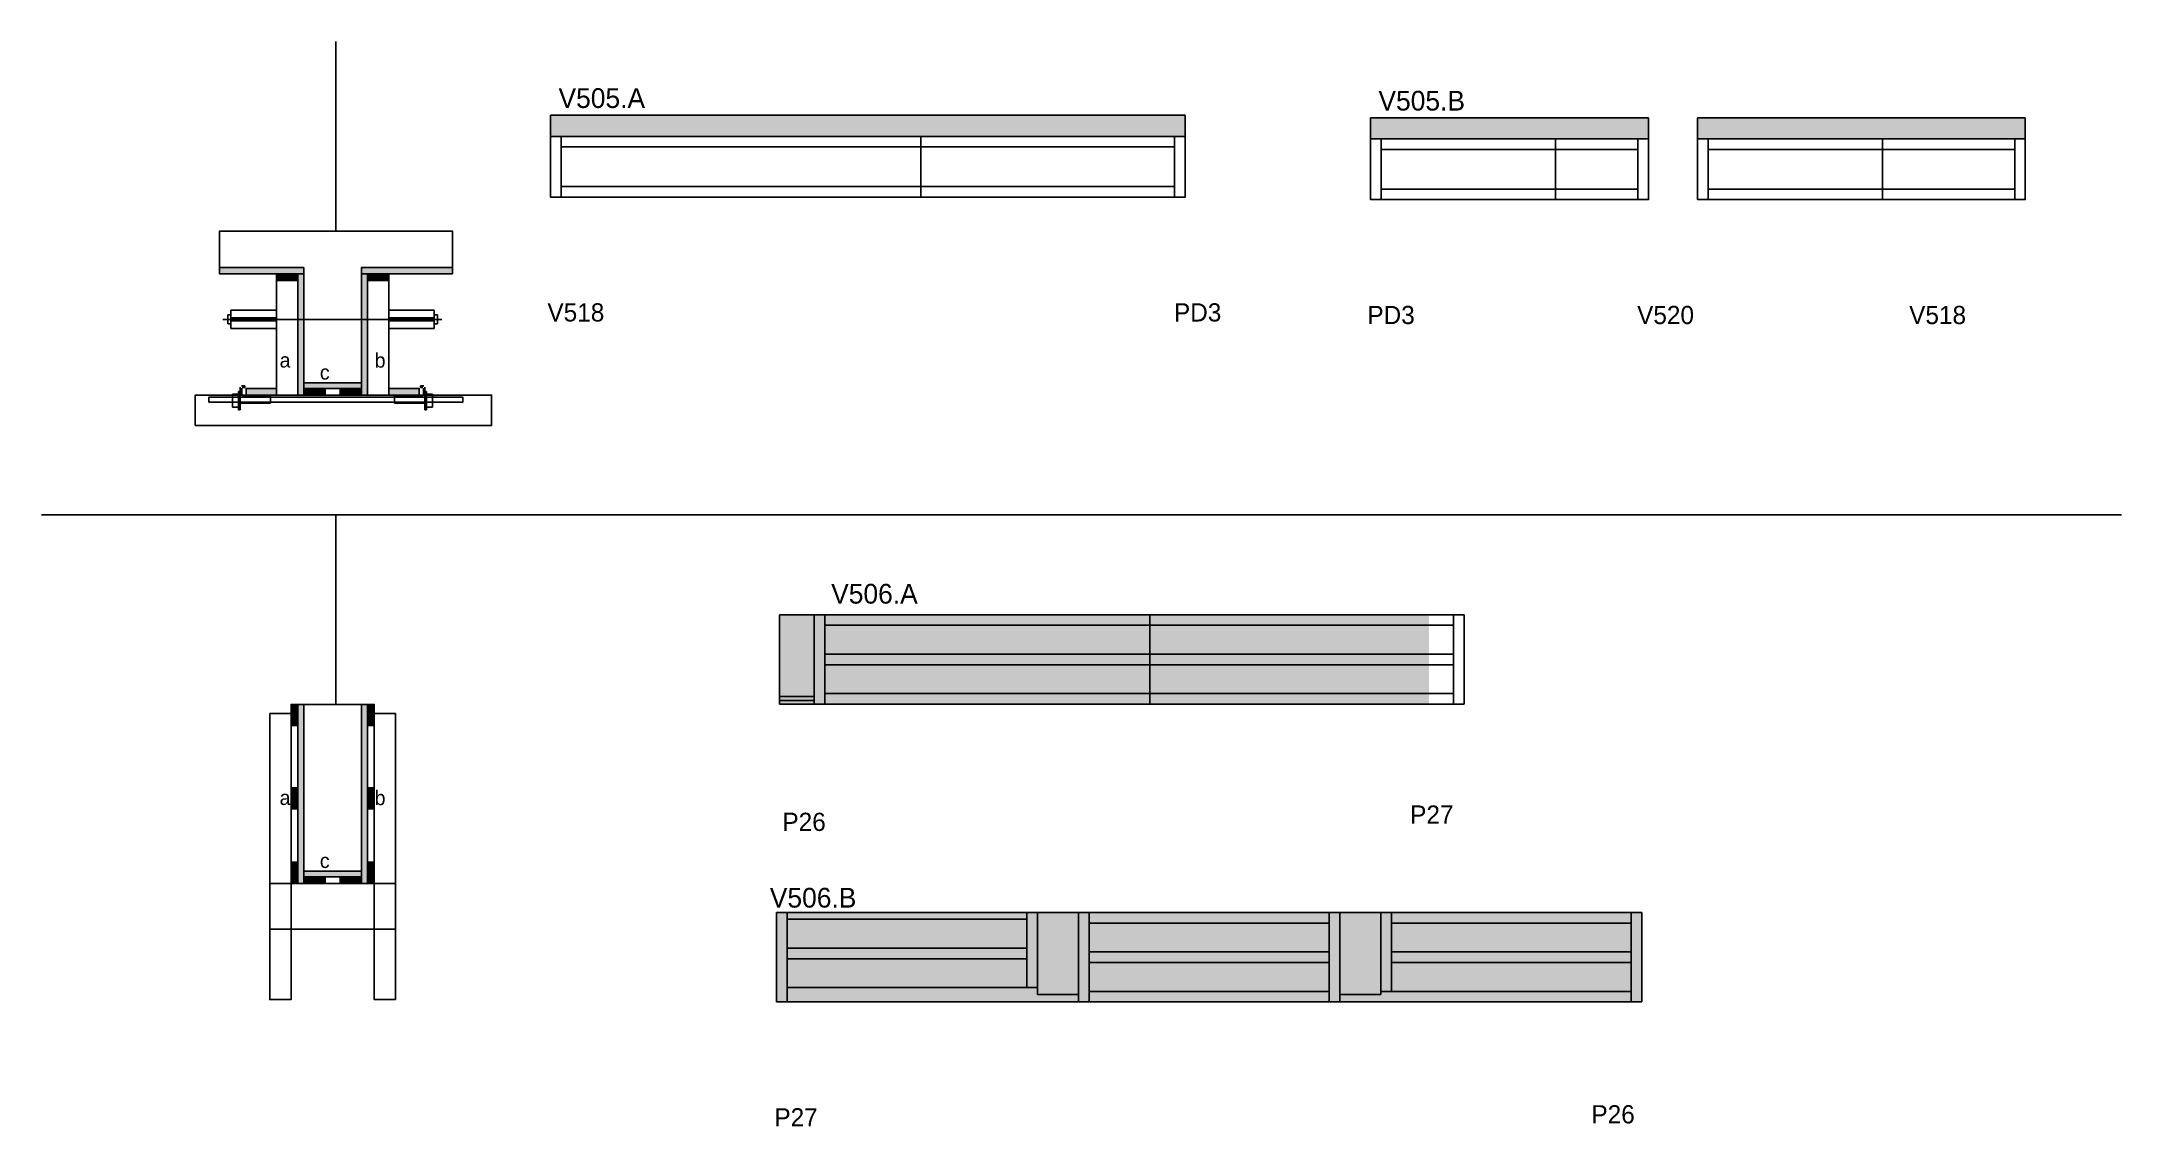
# Model space of a CAD drawing. Header units: metres. Extents: x 8148 to 9518, y 8654 to 9369.
import ezdxf

# ---------------------------------------------------------------- set-up
doc = ezdxf.new("R2010")
doc.units = ezdxf.units.M
for name, color, linetype in [('5', 7, 'Continuous'), ('barrote', 7, 'Continuous'), ('CONCRETO', 7, 'Continuous'), ('COTA', 7, 'Continuous'), ('detalhes', 7, 'Continuous'), ('Hachura', 7, 'Continuous'), ('Madeira', 7, 'Continuous'), ('Painéis', 7, 'Continuous'), ('presilha', 7, 'Continuous'), ('REAPROVEITAMENTO', 7, 'Continuous'), ('SARR_2.2x7', 7, 'Continuous'), ('SARR_3.5x7', 7, 'Continuous'), ('SARR_EDITAR', 7, 'Continuous'), ('SCO-___-LAJ', 7, 'Continuous'), ('TENSOR', 7, 'Continuous'), ('Texto Seção', 7, 'Continuous')]:
    doc.layers.add(name, color=color, linetype=linetype)

msp = doc.modelspace()

# ---------------------------------------------------------------- hatches: boundary and pattern name
at = {"layer": 'COTA'}
h = msp.add_hatch(color=7, dxfattribs=at)
h.dxf.hatch_style = 1
h.paths.add_polyline_path([(8901, 9320.7), (8483, 9320.7), (8483, 9320.7), (8483, 9306.7), (8483, 9306.7), (8901, 9306.7), (8901, 9306.7), (8901, 9320.7)])
h = msp.add_hatch(color=7, dxfattribs=at)
h.dxf.hatch_style = 1
h.paths.add_polyline_path([(9206.1, 9305), (9206.1, 9319), (9206.1, 9319), (9023.1, 9319), (9023.1, 9319), (9023.1, 9305), (9023.1, 9305), (9206.1, 9305)])
h = msp.add_hatch(color=7, dxfattribs=at)
h.dxf.hatch_style = 1
h.paths.add_polyline_path([(9454.4, 9319), (9238.5, 9319), (9238.5, 9319), (9238.5, 9305), (9238.5, 9305), (9454.4, 9305), (9454.4, 9305), (9454.4, 9319)])
h = msp.add_hatch(color=7, dxfattribs=at)
h.dxf.hatch_style = 1
h.paths.add_polyline_path([(8656.7, 8991.5), (8633.7, 8991.5), (8633.7, 8991.5), (8633.7, 8937.5), (8633.7, 8937.5), (8656.7, 8937.5), (8656.7, 8937.5), (8656.7, 8991.5), (8656.7, 8991.5)])
h = msp.add_hatch(color=7, dxfattribs=at)
h.dxf.hatch_style = 1
h.paths.add_polyline_path([(8830.8, 8795.3), (8803.8, 8795.3), (8803.8, 8741.3), (8830.8, 8741.3), (8830.8, 8795.3)])
h = msp.add_hatch(color=7, dxfattribs=at)
h.dxf.hatch_style = 1
h.paths.add_polyline_path([(9029.8, 8793.1), (9029.8, 8795.3), (9002.8, 8795.3), (9002.8, 8741.3), (9029.8, 8741.3), (9029.8, 8793.1)])
at = {"layer": 'Hachura'}
h = msp.add_hatch(color=7, dxfattribs=at)
h.dxf.hatch_style = 1
h.paths.add_polyline_path([(8320.4, 9216.2), (8320.4, 9220.2), (8320.4, 9220.2), (8264.8, 9220.2), (8264.8, 9220.2), (8264.8, 9216.2), (8264.8, 9216.2), (8320.4, 9216.2)])
h = msp.add_hatch(color=7, dxfattribs=at)
h.dxf.hatch_style = 1
h.paths.add_polyline_path([(8316.4, 9220.2), (8320.4, 9220.2), (8320.4, 9220.2), (8320.4, 9136.2), (8320.4, 9136.2), (8316.4, 9136.2), (8316.4, 9136.2), (8316.4, 9220.2)])
h = msp.add_hatch(color=7, dxfattribs=at)
h.dxf.hatch_style = 1
h.paths.add_polyline_path([(8362.4, 9220.2), (8358.4, 9220.2), (8358.4, 9220.2), (8358.4, 9136.2), (8358.4, 9136.2), (8362.4, 9136.2), (8362.4, 9136.2), (8362.4, 9220.2)])
h = msp.add_hatch(color=7, dxfattribs=at)
h.dxf.hatch_style = 1
h.paths.add_polyline_path([(8418.4, 9216.2), (8418.4, 9220.2), (8418.4, 9220.2), (8358.4, 9220.2), (8358.4, 9220.2), (8358.4, 9216.2), (8358.4, 9216.2), (8418.4, 9216.2)])
h = msp.add_hatch(color=7, dxfattribs=at)
h.dxf.hatch_style = 1
h.paths.add_polyline_path([(8316.4, 9211.8), (8316.4, 9216.2), (8316.4, 9216.2), (8302.4, 9216.2), (8302.4, 9216.2), (8302.4, 9211.8), (8302.4, 9211.8), (8316.4, 9211.8)])
h = msp.add_hatch(color=7, dxfattribs=at)
h.dxf.hatch_style = 1
h.paths.add_polyline_path([(8362.4, 9211.8), (8362.4, 9216.2), (8362.4, 9216.2), (8376.4, 9216.2), (8376.4, 9216.2), (8376.4, 9211.8), (8376.4, 9211.8), (8362.4, 9211.8)])
h = msp.add_hatch(color=7, dxfattribs=at)
h.dxf.hatch_style = 1
h.paths.add_polyline_path([(8282.4, 9136.2), (8282.4, 9140.6), (8282.4, 9140.6), (8302.4, 9140.6), (8302.4, 9140.6), (8302.4, 9136.2), (8302.4, 9136.2), (8282.4, 9136.2)])
h = msp.add_hatch(color=7, dxfattribs=at)
h.dxf.hatch_style = 1
h.paths.add_polyline_path([(8358.4, 9140.6), (8358.4, 9144.2), (8358.4, 9144.2), (8320.4, 9144.2), (8320.4, 9144.2), (8320.4, 9140.6), (8320.4, 9140.6), (8358.4, 9140.6)])
h = msp.add_hatch(color=7, dxfattribs=at)
h.dxf.hatch_style = 1
h.paths.add_polyline_path([(8320.4, 9136.2), (8320.4, 9140.6), (8320.4, 9140.6), (8334.4, 9140.6), (8334.4, 9140.6), (8334.4, 9136.2), (8334.4, 9136.2), (8320.4, 9136.2)])
h = msp.add_hatch(color=7, dxfattribs=at)
h.dxf.hatch_style = 1
h.paths.add_polyline_path([(8358.4, 9136.2), (8358.4, 9140.6), (8358.4, 9140.6), (8344.4, 9140.6), (8344.4, 9140.6), (8344.4, 9136.2), (8344.4, 9136.2), (8358.4, 9136.2)])
h = msp.add_hatch(color=7, dxfattribs=at)
h.dxf.hatch_style = 1
h.paths.add_polyline_path([(8396.4, 9136.2), (8396.4, 9140.6), (8396.4, 9140.6), (8376.4, 9140.6), (8376.4, 9140.6), (8376.4, 9136.2), (8376.4, 9136.2), (8396.4, 9136.2)])
h = msp.add_hatch(color=7, dxfattribs=at)
h.dxf.hatch_style = 1
h.paths.add_polyline_path([(8312, 8918.4), (8316.4, 8918.4), (8316.4, 8918.4), (8316.4, 8932.4), (8316.4, 8932.4), (8312, 8932.4), (8312, 8932.4), (8312, 8918.4)])
h = msp.add_hatch(color=7, dxfattribs=at)
h.dxf.hatch_style = 1
h.paths.add_polyline_path([(8320.4, 8932.4), (8316.4, 8932.4), (8316.4, 8932.4), (8316.4, 8814.4), (8316.4, 8814.4), (8320.4, 8814.4), (8320.4, 8814.4), (8320.4, 8932.4)])
h = msp.add_hatch(color=7, dxfattribs=at)
h.dxf.hatch_style = 1
h.paths.add_polyline_path([(8362.4, 8932.4), (8358.4, 8932.4), (8358.4, 8932.4), (8358.4, 8814.4), (8358.4, 8814.4), (8362.4, 8814.4), (8362.4, 8814.4), (8362.4, 8932.4)])
h = msp.add_hatch(color=7, dxfattribs=at)
h.dxf.hatch_style = 1
h.paths.add_polyline_path([(8366.8, 8918.4), (8362.4, 8918.4), (8362.4, 8918.4), (8362.4, 8932.4), (8362.4, 8932.4), (8366.8, 8932.4), (8366.8, 8932.4), (8366.8, 8918.4)])
h = msp.add_hatch(color=7, dxfattribs=at)
h.dxf.hatch_style = 1
h.paths.add_polyline_path([(8312, 8863.5), (8316.4, 8863.5), (8316.4, 8863.5), (8316.4, 8877.5), (8316.4, 8877.5), (8312, 8877.5), (8312, 8877.5), (8312, 8863.5)])
h = msp.add_hatch(color=7, dxfattribs=at)
h.dxf.hatch_style = 1
h.paths.add_polyline_path([(8366.8, 8863.5), (8362.4, 8863.5), (8362.4, 8863.5), (8362.4, 8877.5), (8362.4, 8877.5), (8366.8, 8877.5), (8366.8, 8877.5), (8366.8, 8863.5)])
h = msp.add_hatch(color=7, dxfattribs=at)
h.dxf.hatch_style = 1
h.paths.add_polyline_path([(8312, 8814.4), (8316.4, 8814.4), (8316.4, 8814.4), (8316.4, 8828.4), (8316.4, 8828.4), (8312, 8828.4), (8312, 8828.4), (8312, 8814.4)])
h = msp.add_hatch(color=7, dxfattribs=at)
h.dxf.hatch_style = 1
h.paths.add_polyline_path([(8366.8, 8814.4), (8362.4, 8814.4), (8362.4, 8814.4), (8362.4, 8828.4), (8362.4, 8828.4), (8366.8, 8828.4), (8366.8, 8828.4), (8366.8, 8814.4)])
h = msp.add_hatch(color=7, dxfattribs=at)
h.dxf.hatch_style = 1
h.paths.add_polyline_path([(8358.4, 8818.8), (8358.4, 8822.4), (8358.4, 8822.4), (8320.4, 8822.4), (8320.4, 8822.4), (8320.4, 8818.8), (8320.4, 8818.8), (8358.4, 8818.8)])
h = msp.add_hatch(color=7, dxfattribs=at)
h.dxf.hatch_style = 1
h.paths.add_polyline_path([(8320.4, 8814.4), (8320.4, 8818.8), (8320.4, 8818.8), (8334.4, 8818.8), (8334.4, 8818.8), (8334.4, 8814.4), (8334.4, 8814.4), (8320.4, 8814.4)])
h = msp.add_hatch(color=7, dxfattribs=at)
h.dxf.hatch_style = 1
h.paths.add_polyline_path([(8358.4, 8814.4), (8358.4, 8818.8), (8358.4, 8818.8), (8344.4, 8818.8), (8344.4, 8818.8), (8344.4, 8814.4), (8344.4, 8814.4), (8358.4, 8814.4)])
at = {"layer": 'REAPROVEITAMENTO'}
h = msp.add_hatch(color=7, dxfattribs=at)
h.dxf.hatch_style = 1
h.paths.add_polyline_path([(8656.7, 8937.5), (8633.7, 8937.5), (8633.7, 8937.5), (8633.7, 8932.5), (8633.7, 8932.5), (8877.7, 8932.5), (8877.7, 8932.5), (8877.7, 8991.5), (8877.7, 8991.5), (8656.7, 8991.5), (8656.7, 8991.5), (8656.7, 8937.5)])
h = msp.add_hatch(color=7, dxfattribs=at)
h.dxf.hatch_style = 1
h.paths.add_polyline_path([(9061.7, 8932.5), (9061.7, 8991.5), (9061.7, 8991.5), (8877.7, 8991.5), (8877.7, 8991.5), (8877.7, 8932.5), (8877.7, 8932.5), (9061.7, 8932.5)])
h = msp.add_hatch(color=7, dxfattribs=at)
h.dxf.hatch_style = 1
h.paths.add_polyline_path([(8803.8, 8741.3), (8803.8, 8795.3), (8803.8, 8795.3), (8631.8, 8795.3), (8631.8, 8795.3), (8631.8, 8736.3), (8631.8, 8736.3), (8830.8, 8736.3), (8830.8, 8736.3), (8830.8, 8741.3), (8830.8, 8741.3), (8803.8, 8741.3)])
h = msp.add_hatch(color=7, dxfattribs=at)
h.dxf.hatch_style = 1
h.paths.add_polyline_path([(9002.8, 8736.3), (9002.8, 8795.3), (9002.8, 8795.3), (8830.8, 8795.3), (8830.8, 8795.3), (8830.8, 8736.3), (8830.8, 8736.3), (9002.8, 8736.3)])
h = msp.add_hatch(color=7, dxfattribs=at)
h.dxf.hatch_style = 1
h.paths.add_polyline_path([(9029.8, 8741.3), (9002.8, 8741.3), (9002.8, 8741.3), (9002.8, 8736.3), (9002.8, 8736.3), (9201.8, 8736.3), (9201.8, 8736.3), (9201.8, 8795.3), (9201.8, 8795.3), (9029.8, 8795.3), (9029.8, 8795.3), (9029.8, 8741.3), (9029.8, 8741.3)])

# ---------------------------------------------------------------- linework, layer by layer
at = {"color": 7, "lineweight": 25}
for p, q in [((8270.4, 9189.1), (8270.4, 9183.1)), ((8270.4, 9189.1), (8272.4, 9189.1)), ((8272.4, 9183.1), (8270.4, 9183.1)), ((8272.4, 9192.1), (8272.4, 9180.1)), ((8272.4, 9192.1), (8302.4, 9192.1)), ((8302.4, 9187.1), (8272.4, 9187.1)), ((8302.4, 9185.1), (8272.4, 9185.1)), ((8272.4, 9180.1), (8302.4, 9180.1)), ((8406.4, 9192.1), (8376.4, 9192.1)), ((8376.4, 9187.1), (8406.4, 9187.1)), ((8376.4, 9185.1), (8406.4, 9185.1)), ((8406.4, 9180.1), (8376.4, 9180.1)), ((8406.4, 9192.1), (8406.4, 9180.1)), ((8406.4, 9189.1), (8408.4, 9189.1)), ((8406.4, 9183.1), (8408.4, 9183.1)), ((8408.4, 9189.1), (8408.4, 9183.1))]:
    msp.add_line(p, q, dxfattribs=at)
at = {"layer": 'barrote', "color": 7, "lineweight": 25}
msp.add_lwpolyline([(8248.9, 9116.2), (8444.1, 9116.2), (8444.1, 9136.2), (8248.9, 9136.2)], close=True, dxfattribs=at)
at = {"layer": 'CONCRETO', "color": 7, "lineweight": 25}
for points in [[(8264.8, 9220.2), (8264.8, 9244.2), (8418.4, 9244.2), (8418.4, 9220.2), (8358.4, 9220.2), (8358.4, 9144.2), (8320.4, 9144.2), (8320.4, 9220.2)], [(8320.4, 8932.4), (8320.4, 8932.4), (8358.4, 8932.4), (8358.4, 8904.4), (8358.4, 8904.4), (8358.4, 8822.4), (8320.4, 8822.4), (8320.4, 8932.4)]]:
    msp.add_lwpolyline(points, close=True, dxfattribs=at)
at = {"layer": 'COTA', "color": 7, "lineweight": 25}
for p, q in [((8901, 9320.7), (8483, 9320.7)), ((8483, 9320.7), (8483, 9306.7)), ((8901, 9306.7), (8901, 9320.7)), ((9206.1, 9319), (9023.1, 9319)), ((9023.1, 9319), (9023.1, 9305)), ((9206.1, 9305), (9206.1, 9319)), ((9454.4, 9319), (9238.5, 9319)), ((9238.5, 9319), (9238.5, 9305)), ((9454.4, 9305), (9454.4, 9319)), ((8147.7, 9057.4), (9517.7, 9057.4)), ((8633.7, 8937.5), (8633.7, 8991.5)), ((8633.7, 8991.5), (8656.7, 8991.5)), ((8803.8, 8795.3), (8830.8, 8795.3)), ((9029.8, 8795.3), (9002.8, 8795.3))]:
    msp.add_line(p, q, dxfattribs=at)
at = {"layer": 'Defpoints', "color": 7, "lineweight": 25}
for p, q in [((8341.6, 9244.2), (8341.6, 9369.2)), ((8341.6, 8932.4), (8341.6, 9057.4))]:
    msp.add_line(p, q, dxfattribs=at)
at = {"layer": 'Madeira', "color": 7, "lineweight": 25}
for points in [[(8316.4, 9211.8), (8316.4, 9216.2), (8302.4, 9216.2), (8302.4, 9211.8)], [(8316.4, 9216.2), (8302.4, 9216.2), (8302.4, 9136.2), (8316.4, 9136.2)], [(8362.4, 9211.8), (8362.4, 9216.2), (8376.4, 9216.2), (8376.4, 9211.8)], [(8362.4, 9216.2), (8376.4, 9216.2), (8376.4, 9136.2), (8362.4, 9136.2)], [(8282.4, 9136.2), (8282.4, 9140.6), (8302.4, 9140.6), (8302.4, 9136.2)], [(8320.4, 9136.2), (8320.4, 9140.6), (8334.4, 9140.6), (8334.4, 9136.2)], [(8358.4, 9136.2), (8358.4, 9140.6), (8344.4, 9140.6), (8344.4, 9136.2)], [(8396.4, 9136.2), (8396.4, 9140.6), (8376.4, 9140.6), (8376.4, 9136.2)], [(8312, 8918.4), (8316.4, 8918.4), (8316.4, 8932.4), (8312, 8932.4)], [(8366.8, 8918.4), (8362.4, 8918.4), (8362.4, 8932.4), (8366.8, 8932.4)], [(8312, 8863.5), (8316.4, 8863.5), (8316.4, 8877.5), (8312, 8877.5)], [(8366.8, 8863.5), (8362.4, 8863.5), (8362.4, 8877.5), (8366.8, 8877.5)], [(8312, 8814.4), (8316.4, 8814.4), (8316.4, 8828.4), (8312, 8828.4)], [(8366.8, 8814.4), (8362.4, 8814.4), (8362.4, 8828.4), (8366.8, 8828.4)], [(8320.4, 8814.4), (8320.4, 8818.8), (8334.4, 8818.8), (8334.4, 8814.4)], [(8358.4, 8814.4), (8358.4, 8818.8), (8344.4, 8818.8), (8344.4, 8814.4)]]:
    msp.add_lwpolyline(points, close=True, dxfattribs=at)
at = {"layer": 'Painéis', "color": 7, "lineweight": 25}
for p, q in [((8726.9, 9306.7), (8726.9, 9266.7)), ((9145, 9305), (9145, 9265)), ((9360.4, 9305), (9360.4, 9265)), ((8656.7, 8991.5), (9084.7, 8991.5)), ((8656.7, 8991.5), (8656.7, 8937.5)), ((8877.7, 8932.5), (8877.7, 8991.5)), ((9084.7, 8932.5), (9084.7, 8991.5)), ((8633.7, 8932.5), (8633.7, 8937.5)), ((8656.7, 8937.5), (8633.7, 8937.5)), ((8633.7, 8932.5), (9084.7, 8932.5)), ((8631.8, 8795.3), (8803.8, 8795.3)), ((8631.8, 8736.3), (8631.8, 8795.3)), ((8803.8, 8741.3), (8803.8, 8795.3)), ((8830.8, 8736.3), (8830.8, 8795.3)), ((8830.8, 8795.3), (9002.8, 8795.3)), ((9002.8, 8736.3), (9002.8, 8795.3)), ((9201.8, 8795.3), (9029.8, 8795.3)), ((9029.8, 8741.3), (9029.8, 8795.3)), ((9201.8, 8736.3), (9201.8, 8795.3)), ((8830.8, 8741.3), (8803.8, 8741.3)), ((9002.8, 8741.3), (9029.8, 8741.3)), ((8631.8, 8736.3), (9201.8, 8736.3))]:
    msp.add_line(p, q, dxfattribs=at)
for points in [[(8483, 9306.7), (8901, 9306.7), (8901, 9266.7), (8483, 9266.7)], [(9023.1, 9305), (9206.1, 9305), (9206.1, 9265), (9023.1, 9265)], [(9238.5, 9305), (9454.4, 9305), (9454.4, 9265), (9238.5, 9265)], [(8320.4, 9216.2), (8320.4, 9220.2), (8264.8, 9220.2), (8264.8, 9216.2)], [(8418.4, 9216.2), (8418.4, 9220.2), (8358.4, 9220.2), (8358.4, 9216.2)], [(8316.4, 9216.2), (8320.4, 9216.2), (8320.4, 9136.2), (8316.4, 9136.2)], [(8362.4, 9216.2), (8358.4, 9216.2), (8358.4, 9136.2), (8362.4, 9136.2)], [(8358.4, 9140.6), (8358.4, 9144.2), (8320.4, 9144.2), (8320.4, 9140.6)], [(8316.4, 8932.4), (8320.4, 8932.4), (8320.4, 8814.4), (8316.4, 8814.4)], [(8362.4, 8932.4), (8358.4, 8932.4), (8358.4, 8814.4), (8362.4, 8814.4)], [(8358.4, 8818.8), (8358.4, 8822.4), (8320.4, 8822.4), (8320.4, 8818.8)]]:
    msp.add_lwpolyline(points, close=True, dxfattribs=at)
at = {"layer": 'presilha', "color": 7, "lineweight": 25}
for p, q in [((8277.5, 9138.5), (8278.5, 9138.5)), ((8277.5, 9126.5), (8277.5, 9138.5)), ((8278.5, 9135.3), (8278.5, 9141.4)), ((8278.5, 9138.5), (8278.5, 9126.5)), ((8281.5, 9142.2), (8279.3, 9142.2)), ((8279.5, 9135.9), (8279.5, 9140.8)), ((8281.5, 9141.2), (8279.9, 9141.2)), ((8281.5, 9142.2), (8281.5, 9141.2)), ((8397.2, 9142.2), (8397.2, 9141.2)), ((8397.2, 9142.2), (8399.5, 9142.2)), ((8397.2, 9141.2), (8398.9, 9141.2)), ((8399.2, 9135.9), (8399.2, 9140.8)), ((8400.2, 9135.3), (8400.2, 9141.4)), ((8401.2, 9138.5), (8400.2, 9138.5)), ((8400.2, 9138.5), (8400.2, 9126.5)), ((8401.2, 9126.5), (8401.2, 9138.5)), ((8273.5, 9136.9), (8277.5, 9136.9)), ((8273.5, 9136.9), (8273.5, 9128.2)), ((8277.5, 9128.2), (8273.5, 9128.2)), ((8277.5, 9136.9), (8277.5, 9128.2)), ((8278.5, 9126.5), (8277.5, 9126.5)), ((8298.5, 9130.9), (8278.5, 9130.9)), ((8298.5, 9135.5), (8279.9, 9135.5)), ((8298.5, 9135.5), (8298.5, 9130.9)), ((8380.2, 9135.5), (8380.2, 9130.9)), ((8380.2, 9135.5), (8398.9, 9135.5)), ((8380.2, 9130.9), (8400.2, 9130.9)), ((8400.2, 9126.5), (8401.2, 9126.5)), ((8405.2, 9136.9), (8401.2, 9136.9)), ((8401.2, 9136.9), (8401.2, 9128.2)), ((8401.2, 9128.2), (8405.2, 9128.2)), ((8405.2, 9136.9), (8405.2, 9128.2))]:
    msp.add_line(p, q, dxfattribs=at)
at = {"layer": 'SARR_2.2x7', "color": 7, "lineweight": 25}
for p, q in [((8490, 9266.7), (8490, 9306.7)), ((8894, 9266.7), (8894, 9306.7)), ((9030.1, 9265), (9030.1, 9305)), ((9199.1, 9265), (9199.1, 9305)), ((9245.5, 9265), (9245.5, 9305)), ((9447.4, 9265), (9447.4, 9305)), ((8726.9, 9299.7), (8490, 9299.7)), ((8894, 9299.7), (8726.9, 9299.7)), ((9145, 9298), (9030.1, 9298)), ((9199.1, 9298), (9145, 9298)), ((9360.4, 9298), (9245.5, 9298)), ((9447.4, 9298), (9360.4, 9298)), ((8726.9, 9273.7), (8490, 9273.7)), ((8894, 9273.7), (8726.9, 9273.7)), ((9145, 9272), (9030.1, 9272)), ((9199.1, 9272), (9145, 9272)), ((9360.4, 9272), (9245.5, 9272)), ((9447.4, 9272), (9360.4, 9272)), ((8663.7, 8932.5), (8663.7, 8991.5)), ((9077.7, 8932.5), (9077.7, 8991.5)), ((8877.7, 8984.5), (8663.7, 8984.5)), ((9077.7, 8984.5), (8877.7, 8984.5)), ((8663.7, 8965.5), (8877.7, 8965.5)), ((8877.7, 8965.5), (9077.7, 8965.5)), ((8663.7, 8958.5), (8877.7, 8958.5)), ((8877.7, 8958.5), (9077.7, 8958.5)), ((8877.7, 8939.5), (8663.7, 8939.5)), ((9077.7, 8939.5), (8877.7, 8939.5)), ((8638.8, 8736.3), (8638.8, 8795.3)), ((8796.8, 8790.8), (8638.8, 8790.8)), ((8796.8, 8745.8), (8796.8, 8795.3)), ((8837.8, 8736.3), (8837.8, 8795.3)), ((8995.8, 8788.3), (8837.8, 8788.3)), ((8995.8, 8736.3), (8995.8, 8795.3)), ((9036.8, 8743.3), (9036.8, 8795.3)), ((9194.8, 8788.3), (9036.8, 8788.3)), ((9194.8, 8736.3), (9194.8, 8795.3)), ((8638.8, 8771.8), (8796.8, 8771.8)), ((8837.8, 8769.3), (8995.8, 8769.3)), ((9036.8, 8769.3), (9194.8, 8769.3)), ((8638.8, 8764.8), (8796.8, 8764.8)), ((8837.8, 8762.3), (8995.8, 8762.3)), ((9036.8, 8762.3), (9194.8, 8762.3)), ((8803.8, 8745.8), (8638.8, 8745.8)), ((8995.8, 8743.3), (8837.8, 8743.3)), ((9194.8, 8743.3), (9029.8, 8743.3))]:
    msp.add_line(p, q, dxfattribs=at)
at = {"layer": 'SARR_3.5x7', "color": 7, "lineweight": 25}
for points in [[(8298, 8926.4), (8312, 8926.4), (8312, 8737.9), (8298, 8737.9)], [(8380.8, 8926.4), (8366.8, 8926.4), (8366.8, 8737.9), (8380.8, 8737.9)], [(8298, 8814.4), (8380.8, 8814.4), (8380.8, 8784.3), (8298, 8784.3)]]:
    msp.add_lwpolyline(points, close=True, dxfattribs=at)
at = {"layer": 'SARR_EDITAR', "color": 7, "lineweight": 25}
for p, q in [((8656.7, 8935), (8633.7, 8935)), ((8656.7, 8937.5), (8656.7, 8932.5))]:
    msp.add_line(p, q, dxfattribs=at)
at = {"layer": 'SCO-___-LAJ', "color": 7, "lineweight": 25}
msp.add_lwpolyline([(8257.9, 9134.8), (8425.2, 9134.8), (8425.2, 9131.6), (8257.9, 9131.6)], close=True, dxfattribs=at)
at = {"layer": 'TENSOR', "color": 7, "lineweight": 25}
msp.add_line((8411.4, 9186.1), (8267.1, 9186.1), dxfattribs=at)

# ---------------------------------------------------------------- texts
at = {"layer": '5', "color": 7, "lineweight": 25}
for s, p in [('V518', (8480.9, 9184.7)), ('PD3', (8893.6, 9184.7)), ('PD3', (9021, 9183)), ('V520', (9198.7, 9183)), ('V518', (9377.9, 9183)), ('P27', (9049.2, 8853.8)), ('P26', (8635.7, 8849)), ('P27', (8630.4, 8654.3)), ('P26', (9168.6, 8656.3))]:
    msp.add_text(s, height=12, dxfattribs=at).set_placement(p)
at = {"layer": 'detalhes', "color": 7, "lineweight": 25}
for s, p in [('a', (8304.5, 9154.4)), ('c', (8331, 9146.4)), ('b', (8367.1, 9154.3)), ('a', (8304.5, 8866.1)), ('b', (8367.1, 8866)), ('c', (8331, 8824.6))]:
    msp.add_text(s, height=9.6, dxfattribs=at).set_placement(p)
at = {"layer": 'Texto Seção', "color": 7, "lineweight": 25}
for s, p in [('V505.A', (8488.2, 9325.4)), ('V505.B', (9028.3, 9323.7)), ('V506.A', (8667.8, 8998.8)), ('V506.B', (8627.4, 8798.5))]:
    msp.add_text(s, height=13, dxfattribs=at).set_placement(p)

doc.saveas('drawing.dxf')
